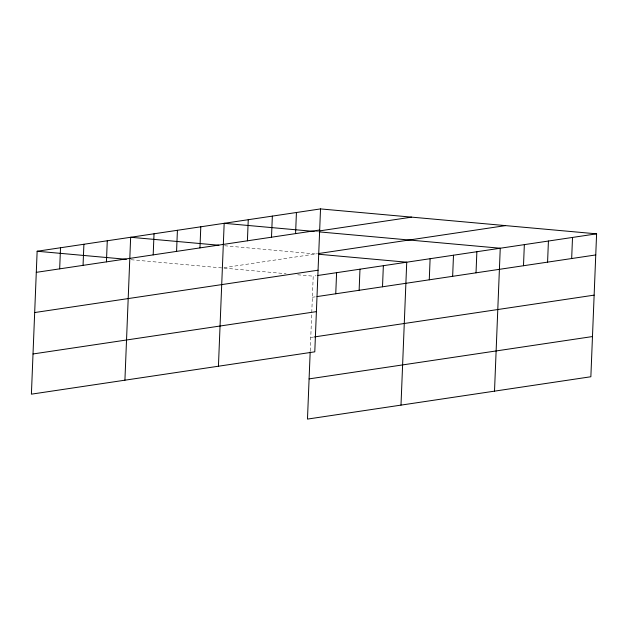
<?xml version="1.0" encoding="UTF-8"?>
<svg xmlns="http://www.w3.org/2000/svg" width="628" height="628" viewBox="0 0 628 628"><rect width="100%" height="100%" fill="white"/><g stroke="black" fill="none" stroke-linecap="round" stroke-linejoin="round"><path stroke-width="0.47" stroke-dasharray="3.14 2.35" d="M310.216 350.958L313.215 276.171L316.025 275.755M223.984 267.669L317.501 253.696M312.367 297.272L315.178 296.856M310.758 337.471L313.56 337.048M315.28 231.536L319.11 231.881M224.636 245.76L317.564 254.152M131.119 259.733L222.116 267.944M224.047 268.125L286.078 273.722M297.711 274.774L313.215 276.171"/><path stroke-width="0.94" d="M320.523 208.912L37.138 251.247L31.4 394.164L314.785 351.829L320.523 208.912L596.6 233.836L590.862 376.753L307.477 419.088L310.177 351.916M59.668 268.855L60.516 247.754M83.053 265.361L83.901 244.261M106.43 261.868L107.278 240.767M124.917 380.191L130.655 237.274L218.858 245.242M153.185 254.882L154.033 233.789M176.57 251.396L177.418 230.295M199.947 247.903L200.795 226.802M218.434 366.218L224.172 223.309L314.306 231.449M247.408 240.807L248.256 219.706M271.5 237.211L272.348 216.111M295.584 233.616L296.432 212.515M335.752 293.778L336.6 272.678M359.13 290.285L359.977 269.184M382.507 286.792L383.355 265.691M400.994 405.115L406.732 262.206L318.537 254.238M429.269 279.813L430.109 258.712M452.647 276.32L453.495 255.219M476.024 272.827L476.872 251.726M494.511 391.142L500.249 248.233L319.11 231.881M523.493 265.73L524.341 244.637M547.577 262.135L548.425 241.034M571.668 258.54L572.516 237.439M36.291 272.348L319.676 230.013M319.134 230.955L411.63 217.139M318.435 253.555L505.493 225.617M34.681 312.548L318.058 270.213M317.894 275.472L596.6 233.836M317.046 296.573L595.752 254.937M33.017 353.964L316.394 311.629M314.495 336.914L594.135 295.136M309.094 378.888L592.471 336.553M37.138 251.247L126.307 259.301"/></g></svg>
